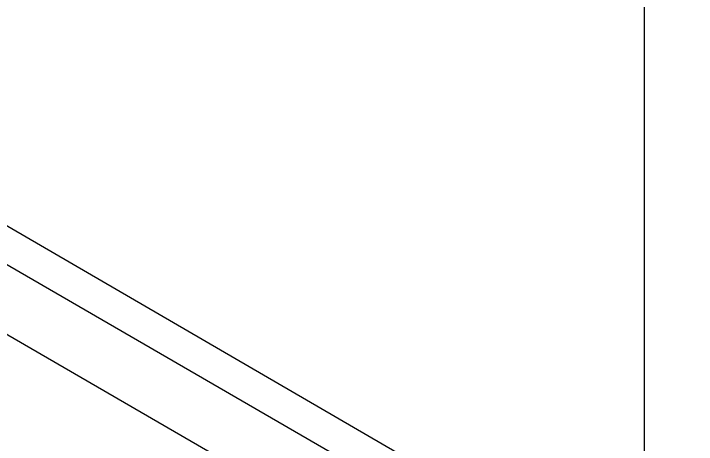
# Model space of a CAD drawing. Extents: x -1140 to 5605, y -816 to 2382.
# Drawn here: x 3714.4 to 3770.2, y 83.3 to 118.5 of the extents above; entities that cross this region are included whole.
import ezdxf

# ---------------------------------------------------------------- set-up
doc = ezdxf.new("R2010")
doc.units = 0
doc.header["$MEASUREMENT"] = 0
doc.layers.add('G-ANNO-TTLB', color=7, linetype='Continuous', lineweight=0)
doc.layers.add('TYVEK', color=7, linetype='Continuous', lineweight=0)

# ---------------------------------------------------------------- blocks, each defined once
blk = doc.blocks.new('Block_323')
at = {"layer": 'TYVEK', "color": 1, "lineweight": 25, "true_color": 0xff0000}
blk.add_lwpolyline([(3718.842, 90.018)], dxfattribs=at)
blk = doc.blocks.new('Block_326')
at = {"layer": 'TYVEK', "color": 1, "lineweight": 25, "true_color": 0xff0000}
blk.add_lwpolyline([(3718.842, 90.018)], dxfattribs=at)
blk = doc.blocks.new('Block_327')
at = {"layer": 'TYVEK', "color": 4, "lineweight": 25, "true_color": 0x00ffff}
blk.add_lwpolyline([(3739.396, 103.252)], dxfattribs=at)
blk = doc.blocks.new('Block_329')
at = {"layer": 'TYVEK', "color": 4, "lineweight": 25, "true_color": 0x00ffff}
for points in [[(3739.396, 103.252)], [(3719.081, 91.641)]]:
    blk.add_lwpolyline(points, dxfattribs=at)
blk = doc.blocks.new('Block_335')
at = {"layer": 'TYVEK', "color": 1, "lineweight": 25, "true_color": 0xff0000}
blk.add_lwpolyline([(3718.842, 90.018)], dxfattribs=at)
blk = doc.blocks.new('Block_343')
at = {"layer": 'TYVEK', "color": 1, "lineweight": 25, "true_color": 0xff0000}
blk.add_lwpolyline([(3718.842, 90.018)], dxfattribs=at)
blk = doc.blocks.new('Block_352')
at = {"layer": 'TYVEK', "color": 1, "lineweight": 25, "true_color": 0xff0000}
blk.add_lwpolyline([(3715.037, 87.659)], dxfattribs=at)
blk = doc.blocks.new('Block_354')
at = {"layer": 'TYVEK', "color": 1, "lineweight": 25, "true_color": 0xff0000}
blk.add_lwpolyline([(3718.963, 89.675)], dxfattribs=at)
blk = doc.blocks.new('Block_358')
at = {"layer": 'TYVEK', "color": 3, "lineweight": 25, "true_color": 0x00ff00}
blk.add_line((3766.091, 70.849), (3694.369, 112.443), dxfattribs=at)

msp = doc.modelspace()

# ---------------------------------------------------------------- hatches: boundary and pattern name
at = {"layer": 'G-ANNO-TTLB', "true_color": 0xff00ff, "transparency": 33554687}
h = msp.add_hatch(color=6, dxfattribs=at)
edge = h.paths.add_edge_path()
edge.add_spline(control_points=[(5285.56, -733.232), (5285.56, -733.232), (2356.042, -733.232), (2356.042, -733.232), (2356.042, -733.232), (2356.042, 1723.768), (2356.042, 1723.768), (2356.042, 1723.768), (5285.56, 1723.768), (5285.56, 1723.768), (5285.56, 1723.768), (5285.56, -733.232), (5285.56, -733.232)], knot_values=[0, 0, 0, 0, 1, 1, 1, 2, 2, 2, 3, 3, 3, 4, 4, 4, 4], degree=3, periodic=0)
edge = h.paths.add_edge_path()
edge.add_spline(control_points=[(2365.042, 1714.768), (2365.042, 1714.768), (2365.042, -724.232), (2365.042, -724.232), (2365.042, -724.232), (5276.56, -724.232), (5276.56, -724.232), (5276.56, -724.232), (5276.56, 1714.768), (5276.56, 1714.768), (5276.56, 1714.768), (2365.042, 1714.768), (2365.042, 1714.768)], knot_values=[0, 0, 0, 0, 1, 1, 1, 2, 2, 2, 3, 3, 3, 4, 4, 4, 4], degree=3, periodic=0)
edge.add_line((2365.042, 1714.768), (2365.042, 1714.768))

# ---------------------------------------------------------------- linework, layer by layer
at = {"layer": 'G-ANNO-TTLB'}
for points in [[(5285.56, -733.232), (5285.56, -733.232), (2356.042, -733.232), (2356.042, -733.232), (2356.042, -733.232), (2356.042, 1723.768), (2356.042, 1723.768), (2356.042, 1723.768), (5285.56, 1723.768), (5285.56, 1723.768), (5285.56, 1723.768), (5285.56, -733.232), (5285.56, -733.232)], [(2365.042, 1714.768), (2365.042, 1714.768), (2365.042, -724.232), (2365.042, -724.232), (2365.042, -724.232), (5276.56, -724.232), (5276.56, -724.232), (5276.56, -724.232), (5276.56, 1714.768), (5276.56, 1714.768), (5276.56, 1714.768), (2365.042, 1714.768), (2365.042, 1714.768)]]:
    msp.add_open_spline(points, degree=3, knots=[0, 0, 0, 0, 1, 1, 1, 2, 2, 2, 3, 3, 3, 4, 4, 4, 4], dxfattribs=at)
at = {"layer": 'TYVEK', "color": 3, "lineweight": 25, "true_color": 0x00ff00}
msp.add_line((3770.187, 59.689), (3687.282, 107.648), dxfattribs=at)
msp.add_lwpolyline([(3691.67, 110.831), (3691.67, 271.926), (3765.955, 228.612), (3765.955, 67.798), (3691.67, 110.831)], dxfattribs=at)

# ---------------------------------------------------------------- block references
at = {"layer": 'TYVEK'}
for name in ['Block_358', 'Block_329', 'Block_327', 'Block_323', 'Block_326', 'Block_335', 'Block_343', 'Block_354', 'Block_352']:
    msp.add_blockref(name, (0, 0), dxfattribs=at)

doc.saveas('drawing.dxf')
